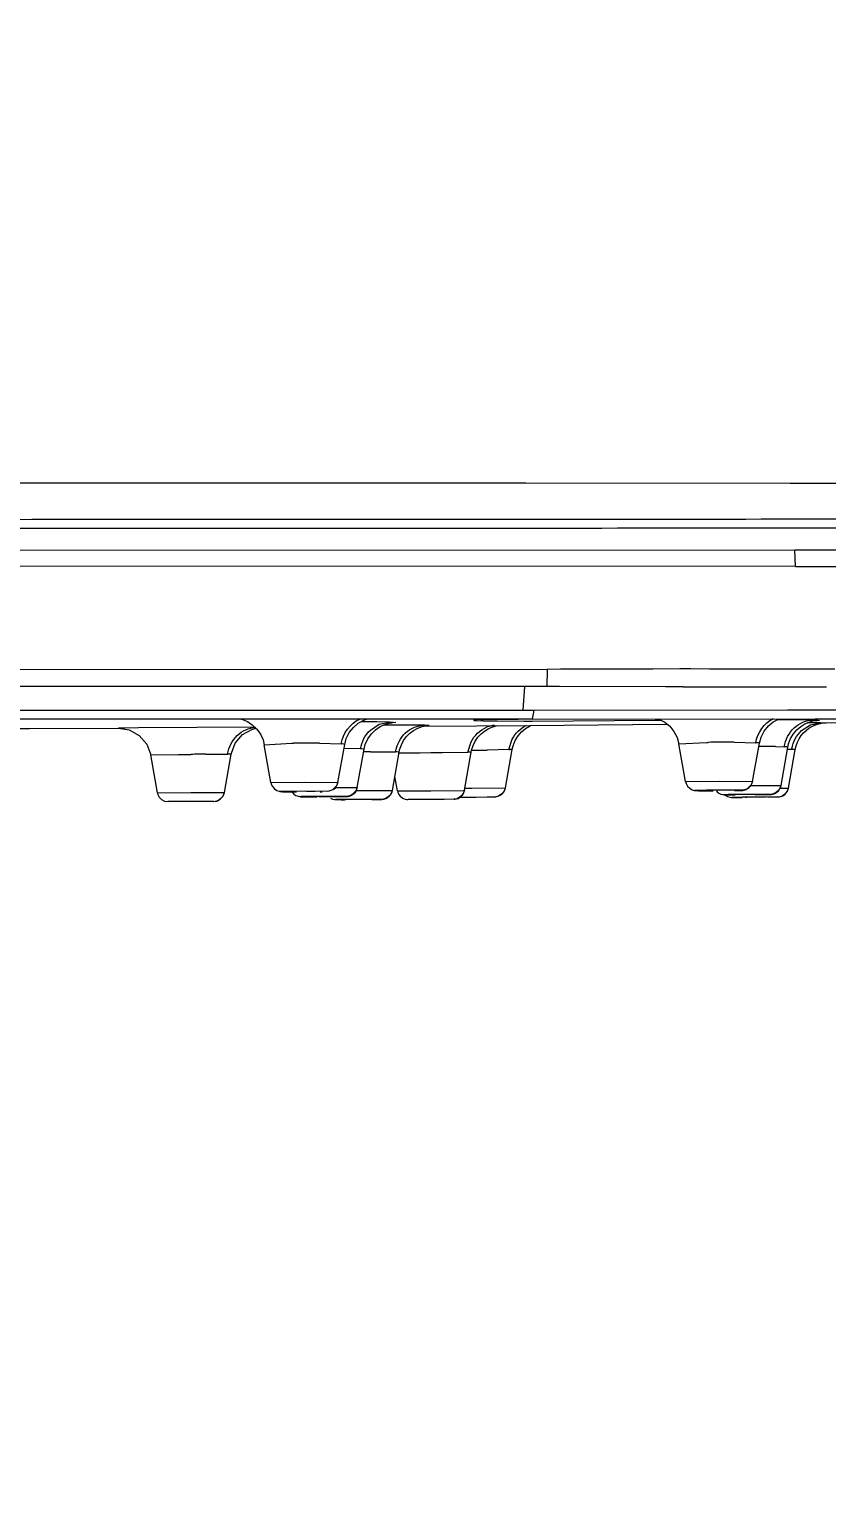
# Model space of a CAD drawing. Header units: millimetres. Extents: x 5438 to 6032, y -2661 to -1821.
# Drawn here: x 5629.54 to 5638.72, y -2103.02 to -2086.1 of the extents above; entities that cross this region are included whole.
import ezdxf

# ---------------------------------------------------------------- set-up
doc = ezdxf.new("R2010")
doc.units = ezdxf.units.MM
doc.header["$LTSCALE"] = 0.1
doc.layers.get('0').update_dxf_attribs({"lineweight": 15})
doc.layers.add('DIM', color=3, linetype='Continuous', lineweight=9)
doc.styles.get("Standard").update_dxf_attribs({"font": 'arial.ttf'})
doc.dimstyles.new('ISO-25', dxfattribs={"dimtxt": 2.5, "dimasz": 2.5, "dimexe": 1.25, "dimexo": 0.625, "dimtad": 1, "dimlfac": 5, "dimtxsty": 'Standard', "dimcen": 2.5, "dimadec": 0, "dimazin": 0, "dimtfac": 1, "dimtmove": 0, "dimatfit": 3, "dimfxl": 0, "dimarcsym": 0})

# ---------------------------------------------------------------- blocks, each defined once
blk = doc.blocks.new('*D113')
at = {"layer": 'Defpoints', "color": 0}
for p in [(5589.715, -2093.261), (5656.561, -2093.262), (5656.561, -2117.837)]:
    blk.add_point(p, dxfattribs=at)
at = {"layer": 'DIM', "color": 0, "lineweight": -2}
for p, q in [((5589.715, -2093.886), (5589.715, -2119.087)), ((5656.561, -2093.887), (5656.561, -2119.087)), ((5593.715, -2117.837), (5652.561, -2117.837))]:
    blk.add_line(p, q, dxfattribs=at)
at = {"layer": 'DIM', "color": 0}
for points in [[(5593.715, -2117.17), (5593.715, -2118.503), (5589.715, -2117.837)], [(5652.561, -2117.17), (5652.561, -2118.503), (5656.561, -2117.837)]]:
    blk.add_solid(points, dxfattribs=at)
at = {"layer": 'DIM', "color": 0, "insert": (5636.616, -2115.169), "char_height": 4, "attachment_point": 5}
blk.add_mtext('267.5', dxfattribs=at)
blk = doc.blocks.new('*D122')
at = {"layer": 'Defpoints', "color": 0}
for p in [(5623.138, -2068.044), (5711.58, -2580.443), (5737.212, -2580.443)]:
    blk.add_point(p, dxfattribs=at)
at = {"layer": 'DIM', "color": 0, "lineweight": -2}
for p, q in [((5623.763, -2068.044), (5738.462, -2068.044)), ((5737.212, -2072.044), (5737.212, -2576.443)), ((5712.205, -2580.443), (5738.462, -2580.443))]:
    blk.add_line(p, q, dxfattribs=at)
at = {"layer": 'DIM', "color": 0}
for points in [[(5736.545, -2072.044), (5737.879, -2072.044), (5737.212, -2068.044)], [(5736.545, -2576.443), (5737.879, -2576.443), (5737.212, -2580.443)]]:
    blk.add_solid(points, dxfattribs=at)
at = {"layer": 'DIM', "color": 0, "insert": (5733.965, -2324.243), "char_height": 4, "attachment_point": 5, "rotation": 90}
blk.add_mtext('(2280)', dxfattribs=at)

msp = doc.modelspace()

# ---------------------------------------------------------------- linework, layer by layer
at = {"color": 7, "linetype": 'Continuous'}
for p, q in [((5635.2595, -2091.3295), (5623.3504, -2091.3253)), ((5638.3014, -2091.3319), (5635.2596, -2091.3295)), ((5623.1384, -2092.105), (5638.3555, -2092.0947)), ((5638.3623, -2092.2867), (5638.3556, -2092.096)), ((5638.3623, -2092.2853), (5623.1378, -2092.2919)), ((5623.1378, -2093.478), (5635.5034, -2093.4716)), ((5635.5034, -2093.4722), (5635.4981, -2093.6682)), ((5635.6555, -2093.4714), (5635.5034, -2093.4722)), ((5636.7192, -2093.4685), (5636.5086, -2093.4687)), ((5637.0302, -2093.4683), (5636.7192, -2093.4685)), ((5637.0782, -2093.4683), (5637.0302, -2093.4683)), ((5637.1003, -2093.4683), (5637.0782, -2093.4683)), ((5637.1589, -2093.4683), (5637.1003, -2093.4683)), ((5637.3724, -2093.4684), (5637.1589, -2093.4683)), ((5638.2458, -2093.4691), (5637.3724, -2093.4684)), ((5638.3384, -2093.4692), (5638.2458, -2093.4691)), ((5638.4587, -2093.4693), (5638.3384, -2093.4692)), ((5638.4931, -2093.4693), (5638.4587, -2093.4693)), ((5638.5869, -2093.4694), (5638.4931, -2093.4693)), ((5638.686, -2093.4694), (5638.5869, -2093.4694)), ((5638.814, -2093.4695), (5638.686, -2093.4694)), ((5635.2476, -2093.6688), (5623.1378, -2093.6731)), ((5635.2293, -2093.9415), (5635.2476, -2093.6688)), ((5635.4981, -2093.6683), (5635.2476, -2093.6685)), ((5635.6456, -2093.6688), (5635.4981, -2093.6683)), ((5636.8662, -2093.672), (5635.6456, -2093.6688)), ((5637.0701, -2093.6724), (5636.8662, -2093.672)), ((5623.1378, -2093.946), (5635.2293, -2093.9418)), ((5635.3355, -2094.0449), (5623.1378, -2094.0492)), ((5631.9825, -2094.0469), (5631.9973, -2094.0507)), ((5631.9973, -2094.0507), (5632.0527, -2094.0743)), ((5632.0527, -2094.0743), (5632.1091, -2094.1107)), ((5633.3274, -2094.0936), (5633.3852, -2094.0606)), ((5633.3852, -2094.0606), (5633.4249, -2094.046)), ((5633.6889, -2094.0799), (5633.5444, -2094.0781)), ((5633.5716, -2094.1039), (5633.6889, -2094.0799)), ((5633.6864, -2094.0872), (5633.7607, -2094.0819)), ((5633.6889, -2094.0799), (5633.7351, -2094.0814)), ((5634.6976, -2094.0549), (5634.654, -2094.0587)), ((5634.654, -2094.0587), (5634.676, -2094.0611)), ((5634.6675, -2094.0612), (5634.7689, -2094.0646)), ((5634.8747, -2094.0493), (5634.6976, -2094.0549)), ((5634.7386, -2094.0533), (5634.8359, -2094.0503)), ((5634.7689, -2094.0646), (5635.2359, -2094.0681)), ((5634.8359, -2094.0503), (5634.9273, -2094.0482)), ((5634.9273, -2094.0482), (5635.0395, -2094.0461)), ((5635.0395, -2094.0461), (5635.1714, -2094.0441)), ((5635.2293, -2093.9412), (5635.3542, -2093.941)), ((5635.2359, -2094.0681), (5635.3308, -2094.0682)), ((5635.3308, -2094.0682), (5636.7452, -2094.0574)), ((5635.3357, -2094.0449), (5635.3542, -2093.9411)), ((5635.3357, -2094.0449), (5638.5874, -2094.0424)), ((5635.3542, -2093.9409), (5638.2718, -2093.9387)), ((5636.7789, -2094.0438), (5636.7985, -2094.0504)), ((5636.7985, -2094.0504), (5636.8579, -2094.0823)), ((5638.213, -2094.0549), (5638.1488, -2094.0551)), ((5638.2718, -2093.9387), (5641.4329, -2093.9352)), ((5638.6509, -2094.0866), (5638.5071, -2094.0875)), ((5638.5336, -2094.1107), (5638.6509, -2094.0866)), ((5638.6207, -2094.0569), (5638.5587, -2094.056)), ((5638.5626, -2094.0616), (5638.6373, -2094.0573)), ((5638.5874, -2094.0424), (5639.8347, -2094.0411)), ((5638.609, -2094.0601), (5638.6104, -2094.06)), ((5638.6509, -2094.0866), (5638.674, -2094.0865)), ((5638.674, -2094.0865), (5638.6966, -2094.0865)), ((5638.7011, -2094.0875), (5640.498, -2094.0692)), ((5630.6474, -2094.1478), (5630.5702, -2094.1483)), ((5630.5702, -2094.1483), (5630.5772, -2094.1483)), ((5630.5702, -2094.1483), (5630.6932, -2094.1685)), ((5630.5881, -2094.1482), (5630.6207, -2094.148)), ((5630.8017, -2094.1469), (5630.6474, -2094.1478)), ((5632.1417, -2094.1398), (5630.8017, -2094.1469)), ((5631.9979, -2094.2243), (5632.1114, -2094.1604)), ((5632.1114, -2094.1604), (5632.1471, -2094.1542)), ((5633.4688, -2094.1708), (5633.5716, -2094.1039)), ((5633.4798, -2094.2147), (5633.5278, -2094.1677)), ((5633.5278, -2094.1677), (5633.5806, -2094.1318)), ((5633.7281, -2094.1141), (5633.6215, -2094.1144)), ((5633.7409, -2094.1141), (5633.7281, -2094.1141)), ((5634.0933, -2094.1142), (5633.7409, -2094.1141)), ((5634.0814, -2094.1265), (5635.3038, -2094.1181)), ((5634.0933, -2094.1142), (5634.1392, -2094.1148)), ((5634.1433, -2094.1166), (5634.1455, -2094.1165)), ((5634.7068, -2094.2536), (5634.7426, -2094.215)), ((5635.168, -2094.2383), (5635.2082, -2094.1917)), ((5635.3038, -2094.1181), (5636.8851, -2094.1044)), ((5637.946, -2094.3226), (5637.9654, -2094.2529)), ((5638.4311, -2094.1776), (5638.5336, -2094.1107)), ((5632.247, -2094.3406), (5632.5656, -2094.3227)), ((5632.3238, -2094.7762), (5632.247, -2094.3406)), ((5632.5656, -2094.3227), (5632.5834, -2094.3224)), ((5632.8826, -2094.3215), (5633.132, -2094.329)), ((5633.0958, -2094.7745), (5633.1732, -2094.3358)), ((5633.1625, -2094.3322), (5633.1443, -2094.33)), ((5633.1729, -2094.3357), (5633.1625, -2094.3322)), ((5633.3549, -2094.3884), (5633.1688, -2094.3842)), ((5633.1729, -2094.3357), (5633.191, -2094.2695)), ((5633.3184, -2094.8327), (5633.3959, -2094.3931)), ((5633.3853, -2094.3905), (5633.3672, -2094.3891)), ((5633.3957, -2094.393), (5633.3853, -2094.3905)), ((5633.3957, -2094.3931), (5633.41, -2094.3375)), ((5633.4692, -2094.4219), (5633.7594, -2094.4227)), ((5633.7226, -2094.8658), (5633.8002, -2094.4254)), ((5633.7897, -2094.4239), (5633.7717, -2094.4231)), ((5633.8, -2094.4254), (5633.7897, -2094.4239)), ((5633.7991, -2094.4351), (5633.8938, -2094.4339)), ((5633.8, -2094.4254), (5633.8059, -2094.3978)), ((5633.8938, -2094.4339), (5634.0219, -2094.4322)), ((5634.0219, -2094.4322), (5634.0392, -2094.432)), ((5634.0392, -2094.432), (5634.1654, -2094.4303)), ((5634.1654, -2094.4303), (5634.2971, -2094.4285)), ((5634.2971, -2094.4285), (5634.5891, -2094.4245)), ((5634.5518, -2094.8652), (5634.6296, -2094.4239)), ((5634.5891, -2094.4245), (5634.6283, -2094.305)), ((5634.6013, -2094.4243), (5634.5891, -2094.4244)), ((5634.6192, -2094.4241), (5634.6013, -2094.4243)), ((5635.0617, -2094.3962), (5634.8114, -2094.4018)), ((5635.0242, -2094.8356), (5635.1021, -2094.3939)), ((5635.0617, -2094.3962), (5635.1008, -2094.2766)), ((5635.0917, -2094.3949), (5635.0739, -2094.3957)), ((5635.1018, -2094.3939), (5635.1113, -2094.3536)), ((5637.0201, -2094.3297), (5637.3386, -2094.3131)), ((5637.0967, -2094.7645), (5637.0201, -2094.3297)), ((5637.3386, -2094.3131), (5637.3562, -2094.3128)), ((5637.6556, -2094.3111), (5637.9052, -2094.3169)), ((5637.8688, -2094.7621), (5637.9463, -2094.3227)), ((5637.9356, -2094.3196), (5637.9175, -2094.3178)), ((5637.946, -2094.3226), (5637.9356, -2094.3196)), ((5638.1307, -2094.3623), (5638.2323, -2094.3644)), ((5638.1955, -2094.8089), (5638.2732, -2094.3681)), ((5638.2626, -2094.366), (5638.2446, -2094.3649)), ((5638.273, -2094.3681), (5638.2626, -2094.3661)), ((5638.273, -2094.3681), (5638.2822, -2094.3287)), ((5638.2807, -2094.8385), (5638.3587, -2094.3964)), ((5638.3482, -2094.3956), (5638.3302, -2094.3953)), ((5638.3584, -2094.3964), (5638.3482, -2094.3956)), ((5638.3584, -2094.3964), (5638.3687, -2094.3532)), ((5630.9404, -2094.458), (5631.2592, -2094.4525)), ((5631.017, -2094.8921), (5630.9404, -2094.458)), ((5631.2592, -2094.4525), (5631.2767, -2094.4523)), ((5631.2767, -2094.4523), (5631.4028, -2094.451)), ((5631.5763, -2094.4494), (5631.826, -2094.4482)), ((5631.7891, -2094.8893), (5631.8667, -2094.4492)), ((5631.8562, -2094.4486), (5631.8382, -2094.4483)), ((5631.8664, -2094.4491), (5631.8562, -2094.4486)), ((5631.8664, -2094.4491), (5631.8687, -2094.4373)), ((5633.7797, -2094.8692), (5633.7509, -2094.7055)), ((5637.0967, -2094.7645), (5637.4825, -2094.7612)), ((5637.4825, -2094.7612), (5637.8668, -2094.7618)), ((5637.8603, -2094.7901), (5637.8687, -2094.7621)), ((5631.017, -2094.8921), (5631.4028, -2094.8918)), ((5631.4028, -2094.8917), (5631.787, -2094.8894)), ((5632.3238, -2094.7762), (5632.7097, -2094.7725)), ((5632.4485, -2094.8798), (5632.4274, -2094.8781)), ((5632.4473, -2094.8795), (5632.4485, -2094.8798)), ((5632.4485, -2094.8798), (5632.4859, -2094.8815)), ((5632.5644, -2094.8755), (5632.4489, -2094.8789)), ((5632.4859, -2094.8815), (5632.5599, -2094.8825)), ((5632.5186, -2094.8822), (5632.6188, -2094.8829)), ((5632.9719, -2094.8774), (5632.5644, -2094.8755)), ((5632.5847, -2094.879), (5632.5851, -2094.8792)), ((5632.7097, -2094.8766), (5632.6016, -2094.878)), ((5632.6713, -2094.9387), (5632.658, -2094.938)), ((5632.6716, -2094.938), (5632.6701, -2094.9384)), ((5632.6701, -2094.9384), (5632.6713, -2094.9386)), ((5632.6713, -2094.9386), (5632.7089, -2094.9397)), ((5632.711, -2094.9366), (5632.6716, -2094.938)), ((5632.7097, -2094.7725), (5633.0939, -2094.7742)), ((5632.8343, -2094.8781), (5632.7332, -2094.877)), ((5632.7427, -2094.94), (5632.8559, -2094.9402)), ((5632.8072, -2094.9378), (5632.8076, -2094.9379)), ((5632.9322, -2094.9358), (5632.824, -2094.937)), ((5632.824, -2094.937), (5632.8395, -2094.9373)), ((5632.8347, -2094.8783), (5632.8343, -2094.8781)), ((5632.8791, -2094.9402), (5633.1943, -2094.9363)), ((5633.1946, -2094.9357), (5632.8839, -2094.9346)), ((5632.8898, -2094.8812), (5632.9149, -2094.8807)), ((5633.0567, -2094.9365), (5632.9556, -2094.9361)), ((5633.0572, -2094.9366), (5633.0567, -2094.9365)), ((5633.0692, -2094.8322), (5633.0977, -2094.8322)), ((5633.0876, -2094.802), (5633.0958, -2094.7745)), ((5633.0977, -2094.8322), (5633.1912, -2094.8321)), ((5633.1144, -2094.9384), (5633.1354, -2094.9381)), ((5633.1354, -2094.9381), (5633.1691, -2094.9374)), ((5633.1912, -2094.8321), (5633.3165, -2094.8325)), ((5633.3055, -2094.8671), (5633.3184, -2094.8671)), ((5633.3112, -2094.8577), (5633.3184, -2094.8327)), ((5633.3184, -2094.8671), (5633.3363, -2094.867)), ((5633.3363, -2094.867), (5633.4752, -2094.8665)), ((5633.4752, -2094.8665), (5633.7206, -2094.8658)), ((5633.7798, -2094.8692), (5633.8092, -2094.8699)), ((5633.796, -2094.9123), (5633.8117, -2094.933)), ((5633.8092, -2094.8699), (5634.1654, -2094.8693)), ((5634.1654, -2094.8693), (5634.5497, -2094.8655)), ((5634.6378, -2094.841), (5635.022, -2094.8359)), ((5634.6826, -2094.9429), (5634.8135, -2094.9413)), ((5637.204, -2094.8669), (5637.2036, -2094.8669)), ((5637.2216, -2094.8681), (5637.204, -2094.8669)), ((5637.222, -2094.8673), (5637.2204, -2094.8678)), ((5637.2204, -2094.8678), (5637.2216, -2094.868)), ((5637.2216, -2094.868), (5637.2591, -2094.8694)), ((5637.3373, -2094.8642), (5637.222, -2094.8673)), ((5637.2591, -2094.8694), (5637.3332, -2094.8701)), ((5637.3117, -2094.8701), (5637.4127, -2094.8703)), ((5637.745, -2094.865), (5637.3373, -2094.8642)), ((5637.3575, -2094.8671), (5637.358, -2094.8673)), ((5637.4825, -2094.8649), (5637.3745, -2094.8663)), ((5637.6071, -2094.8659), (5637.506, -2094.8652)), ((5637.5255, -2094.9141), (5637.538, -2094.9157)), ((5637.5375, -2094.9156), (5637.557, -2094.9164)), ((5637.538, -2094.9157), (5637.5375, -2094.9156)), ((5637.5487, -2094.916), (5637.538, -2094.9157)), ((5637.549, -2094.9155), (5637.5475, -2094.9158)), ((5637.5475, -2094.9158), (5637.5487, -2094.916)), ((5637.5487, -2094.916), (5637.5863, -2094.9167)), ((5637.5883, -2094.9143), (5637.549, -2094.9155)), ((5637.557, -2094.9164), (5637.6159, -2094.9169)), ((5637.6075, -2094.866), (5637.6071, -2094.8659)), ((5637.6159, -2094.9169), (5637.6663, -2094.9169)), ((5637.6607, -2094.8684), (5637.7044, -2094.8675)), ((5638.072, -2094.912), (5637.664, -2094.9131)), ((5637.6842, -2094.9149), (5637.6847, -2094.915)), ((5637.8092, -2094.913), (5637.7159, -2094.9142)), ((5637.9337, -2094.9131), (5637.8325, -2094.9131)), ((5637.8491, -2094.8094), (5637.9481, -2094.809)), ((5637.899, -2094.9155), (5638.0186, -2094.914)), ((5637.9342, -2094.9132), (5637.9337, -2094.9131)), ((5637.9481, -2094.809), (5638.1935, -2094.8089)), ((5638.0186, -2094.914), (5638.0487, -2094.9134)), ((5638.1868, -2094.8375), (5638.1954, -2094.8089)), ((5638.1901, -2094.8395), (5638.2387, -2094.8391)), ((5638.2387, -2094.8391), (5638.2787, -2094.8386)), ((5638.2772, -2094.8529), (5638.2806, -2094.8385)), ((5631.6667, -2094.9925), (5631.1407, -2094.9954)), ((5631.1407, -2094.9954), (5631.1421, -2094.9954)), ((5633.0757, -2094.9723), (5633.0695, -2094.9722)), ((5633.0759, -2094.972), (5633.0745, -2094.9722)), ((5633.0745, -2094.9722), (5633.0757, -2094.9723)), ((5633.0757, -2094.9723), (5633.1134, -2094.9726)), ((5633.5989, -2094.9689), (5633.0759, -2094.972)), ((5633.2113, -2094.9713), (5633.2118, -2094.9714)), ((5633.3363, -2094.9699), (5633.2282, -2094.9709)), ((5633.4608, -2094.9698), (5633.3596, -2094.97)), ((5633.4613, -2094.9699), (5633.4608, -2094.9698)), ((5633.4845, -2094.9709), (5633.5987, -2094.9692)), ((5634.0196, -2094.9724), (5633.9052, -2094.9726)), ((5634.1165, -2094.9718), (5634.0196, -2094.9724)), ((5634.2203, -2094.9711), (5634.1165, -2094.9718)), ((5634.3163, -2094.9702), (5634.2203, -2094.9711)), ((5634.4283, -2094.9686), (5634.3163, -2094.9702)), ((5634.5021, -2094.944), (5634.5853, -2094.9436)), ((5634.5853, -2094.9436), (5634.6826, -2094.9429)), ((5637.6113, -2094.9449), (5637.6237, -2094.9463)), ((5637.6237, -2094.9463), (5637.63, -2094.9466)), ((5637.63, -2094.9466), (5637.6321, -2094.9466)), ((5637.6342, -2094.9466), (5637.6321, -2094.9466)), ((5637.6344, -2094.9465), (5637.633, -2094.9466)), ((5637.6342, -2094.9466), (5637.6721, -2094.9464)), ((5637.6735, -2094.9459), (5637.6344, -2094.9465)), ((5637.6721, -2094.9464), (5637.7465, -2094.9459)), ((5637.749, -2094.9451), (5637.6735, -2094.9459)), ((5637.8461, -2094.9442), (5637.749, -2094.9451)), ((5637.7693, -2094.9453), (5637.7698, -2094.9453)), ((5637.8943, -2094.944), (5637.786, -2094.9451)), ((5637.786, -2094.9451), (5637.8015, -2094.945)), ((5637.9348, -2094.9434), (5637.8461, -2094.9442)), ((5637.937, -2094.9436), (5637.9175, -2094.9438)), ((5637.9499, -2094.9432), (5637.9348, -2094.9434)), ((5638.0187, -2094.9431), (5637.937, -2094.9436)), ((5638.1574, -2094.9418), (5637.9499, -2094.9432)), ((5638.0193, -2094.9431), (5638.0187, -2094.9431)), ((5638.0433, -2094.9432), (5638.1572, -2094.9419)), ((5638.1572, -2094.9419), (5638.1586, -2094.9418))]:
    msp.add_line(p, q, dxfattribs=at)
for points in [[(5633.191, -2094.2695), (5633.2259, -2094.1996), (5633.2727, -2094.1403), (5633.3274, -2094.0936)], [(5633.5806, -2094.1318), (5633.635, -2094.1065), (5633.6851, -2094.092), (5633.7173, -2094.0866), (5633.7269, -2094.0857)], [(5636.8579, -2094.0823), (5636.9143, -2094.1279), (5636.9633, -2094.1873), (5637.0004, -2094.2585), (5637.0204, -2094.3296)], [(5637.9654, -2094.2529), (5638.0014, -2094.1826), (5638.0494, -2094.1234), (5638.1053, -2094.0772)], [(5638.1053, -2094.0772), (5638.1648, -2094.0444), (5638.1697, -2094.0427)], [(5638.4691, -2094.1007), (5638.5176, -2094.0796), (5638.5626, -2094.0669), (5638.5954, -2094.0614), (5638.609, -2094.0601)], [(5638.4856, -2094.1751), (5638.5173, -2094.1511), (5638.5502, -2094.1312), (5638.5834, -2094.1154), (5638.6164, -2094.1034), (5638.6485, -2094.095), (5638.6785, -2094.0898), (5638.7018, -2094.0874), (5638.7129, -2094.0868), (5638.7145, -2094.0868)], [(5628.9658, -2094.155), (5629.5465, -2094.153), (5630.5881, -2094.1482)], [(5630.6932, -2094.1685), (5630.8084, -2094.2326), (5630.8942, -2094.3323), (5630.9408, -2094.4579)], [(5631.8687, -2094.4373), (5631.9132, -2094.323), (5631.9979, -2094.2243)], [(5632.1091, -2094.1107), (5632.1606, -2094.1594), (5632.2026, -2094.218), (5632.2332, -2094.2855), (5632.2473, -2094.3405)], [(5633.41, -2094.3375), (5633.4396, -2094.2716), (5633.4798, -2094.2147)], [(5633.8059, -2094.3978), (5633.8251, -2094.3416), (5633.8518, -2094.291), (5633.8849, -2094.2462), (5633.923, -2094.2077), (5633.9646, -2094.1763), (5634.0082, -2094.1519), (5634.0523, -2094.1342), (5634.0934, -2094.1233), (5634.1266, -2094.1181), (5634.1433, -2094.1166)], [(5634.6514, -2094.3475), (5634.676, -2094.2979), (5634.7068, -2094.2536)], [(5634.7426, -2094.215), (5634.7818, -2094.1831), (5634.8232, -2094.1577), (5634.8652, -2094.1386)], [(5634.8652, -2094.1386), (5634.9063, -2094.1256), (5634.9311, -2094.1206)], [(5635.1113, -2094.3536), (5635.1352, -2094.2924), (5635.168, -2094.2383)], [(5635.2082, -2094.1917), (5635.2535, -2094.1537), (5635.3017, -2094.1246), (5635.3175, -2094.1179)], [(5638.2822, -2094.3287), (5638.3055, -2094.2682), (5638.3377, -2094.2145), (5638.3771, -2094.1681)], [(5638.3687, -2094.3532), (5638.3843, -2094.3108), (5638.4043, -2094.2716), (5638.4283, -2094.2358)], [(5638.3771, -2094.1681), (5638.4216, -2094.13), (5638.4691, -2094.1007)], [(5638.4283, -2094.2358), (5638.4556, -2094.2034), (5638.4856, -2094.1751)], [(5634.6294, -2094.4239), (5634.6339, -2094.4021), (5634.6514, -2094.3475)], [(5637.0968, -2094.7645), (5637.1033, -2094.7878), (5637.12, -2094.8179), (5637.144, -2094.8421), (5637.1715, -2094.858), (5637.1965, -2094.8657), (5637.204, -2094.8669)], [(5631.017, -2094.8921), (5631.0225, -2094.9126), (5631.0384, -2094.9431), (5631.0641, -2094.9696), (5631.0989, -2094.9884), (5631.1407, -2094.9954)], [(5631.6666, -2094.9926), (5631.7073, -2094.9855), (5631.7417, -2094.967), (5631.7673, -2094.9406), (5631.7835, -2094.91), (5631.789, -2094.8893)], [(5632.3238, -2094.7762), (5632.328, -2094.7928), (5632.3422, -2094.8226), (5632.3652, -2094.8491), (5632.3931, -2094.8673), (5632.4193, -2094.8765), (5632.4274, -2094.8781)], [(5632.4273, -2094.8781), (5632.4332, -2094.879), (5632.446, -2094.8802), (5632.4584, -2094.8808), (5632.4741, -2094.8813), (5632.4942, -2094.8818), (5632.5186, -2094.8822)], [(5632.4489, -2094.8789), (5632.4475, -2094.8792), (5632.4473, -2094.8795)], [(5632.5658, -2094.8826), (5632.5669, -2094.8848), (5632.5878, -2094.908), (5632.6121, -2094.9244), (5632.6366, -2094.934), (5632.6558, -2094.9378), (5632.658, -2094.938)], [(5632.6572, -2094.9379), (5632.6616, -2094.9383), (5632.6705, -2094.9389), (5632.6796, -2094.9392), (5632.6909, -2094.9394), (5632.7051, -2094.9397), (5632.7427, -2094.94)], [(5632.9715, -2094.8783), (5632.9729, -2094.878), (5632.9731, -2094.8777), (5632.9719, -2094.8774)], [(5633.0446, -2094.8551), (5633.0695, -2094.8318), (5633.0876, -2094.802)], [(5633.1691, -2094.9374), (5633.1816, -2094.937), (5633.1913, -2094.9367), (5633.1995, -2094.9362), (5633.2098, -2094.9353), (5633.2294, -2094.9313), (5633.2525, -2094.9221), (5633.2755, -2094.9069)], [(5633.1943, -2094.9363), (5633.1957, -2094.9361), (5633.1958, -2094.9359), (5633.1946, -2094.9357)], [(5633.2755, -2094.9069), (5633.2959, -2094.8851), (5633.3112, -2094.8577)], [(5633.6039, -2094.9691), (5633.6083, -2094.9688), (5633.6242, -2094.9666), (5633.6458, -2094.9602), (5633.6671, -2094.9492), (5633.6868, -2094.9334), (5633.7039, -2094.9128), (5633.7166, -2094.8876), (5633.7225, -2094.8658)], [(5633.7798, -2094.8692), (5633.7844, -2094.8874), (5633.796, -2094.9123)], [(5633.8117, -2094.933), (5633.8299, -2094.949), (5633.8497, -2094.9606), (5633.8697, -2094.9681), (5633.8881, -2094.9716), (5633.8985, -2094.9725), (5633.9014, -2094.9726)], [(5634.4326, -2094.9686), (5634.4337, -2094.9685), (5634.4422, -2094.9678), (5634.4588, -2094.9649), (5634.4777, -2094.9585), (5634.4958, -2094.949), (5634.5126, -2094.9361), (5634.5275, -2094.92), (5634.5398, -2094.9008), (5634.5486, -2094.8788), (5634.5518, -2094.8652)], [(5634.8135, -2094.9413), (5634.8394, -2094.9409), (5634.8773, -2094.9401)], [(5634.8773, -2094.9401), (5634.89, -2094.9397), (5634.8995, -2094.9393), (5634.9076, -2094.9389), (5634.9111, -2094.9386)], [(5634.9113, -2094.9386), (5634.919, -2094.9376), (5634.9402, -2094.9326), (5634.9627, -2094.9226), (5634.9844, -2094.907), (5635.0036, -2094.8853), (5635.018, -2094.858), (5635.0241, -2094.8356)], [(5637.2036, -2094.8669), (5637.2094, -2094.8676), (5637.2206, -2094.8684), (5637.2317, -2094.8688), (5637.2459, -2094.8692), (5637.2639, -2094.8696), (5637.3117, -2094.8701)], [(5637.4512, -2094.8702), (5637.4597, -2094.8807), (5637.4813, -2094.8974), (5637.5043, -2094.9085), (5637.5255, -2094.9141)], [(5637.5503, -2094.9162), (5637.5511, -2094.9171), (5637.5659, -2094.9278), (5637.5812, -2094.9359), (5637.5966, -2094.9415), (5637.6113, -2094.9449)], [(5637.7044, -2094.8675), (5637.7213, -2094.8671), (5637.7347, -2094.8666), (5637.7452, -2094.8661), (5637.7549, -2094.8653), (5637.7707, -2094.863), (5637.7949, -2094.8553), (5637.8199, -2094.841)], [(5637.7446, -2094.8658), (5637.746, -2094.8655), (5637.7462, -2094.8653), (5637.745, -2094.865)], [(5637.8199, -2094.841), (5637.8428, -2094.819), (5637.8603, -2094.7901)], [(5638.0487, -2094.9134), (5638.0598, -2094.9131), (5638.0684, -2094.9128), (5638.0755, -2094.9125), (5638.0839, -2094.9118), (5638.1016, -2094.9088), (5638.1252, -2094.9005), (5638.1489, -2094.8861)], [(5638.0717, -2094.9125), (5638.0731, -2094.9123), (5638.0732, -2094.9122), (5638.072, -2094.912)], [(5638.1489, -2094.8861), (5638.1699, -2094.8654), (5638.1868, -2094.8375)], [(5638.1589, -2094.9419), (5638.1609, -2094.9418), (5638.1661, -2094.9416), (5638.1772, -2094.9403), (5638.1898, -2094.9376), (5638.203, -2094.9333), (5638.2165, -2094.9271), (5638.2294, -2094.9191), (5638.2416, -2094.9094), (5638.2527, -2094.8979), (5638.2626, -2094.8846), (5638.2709, -2094.8696), (5638.2772, -2094.8529)], [(5633.0109, -2094.9553), (5633.0335, -2094.9656), (5633.0547, -2094.9707), (5633.0675, -2094.9721), (5633.0695, -2094.9722)], [(5633.5987, -2094.9692), (5633.6001, -2094.9691), (5633.6001, -2094.969), (5633.5989, -2094.9689)]]:
    msp.add_lwpolyline(points, dxfattribs=at)
for centre, radius, start, end in [((5637.6195, -4654.1096), 2562.7779, 89.8036205, 89.9847535), ((5637.6647, 815.1681), 2907.2639, 270.0136169, 270.1839475), ((5637.7009, 560.7747), 2653.0615, 270.0142835, 270.1672081), ((5636.8486, -2337.0787), 243.6102, 90.079977, 90.280627), ((5637.8739, -1564.0011), 529.6719, 269.913046, 270.091535), ((5633.2844, -2129.1713), 35.0941, 89.5755, 89.88002), ((5634.6655, -2093.7925), 0.2687, 270.44536, 276.7256), ((5635.5229, -2123.0705), 29.0284, 90.82164, 91.27961), ((5636.255, -2065.7922), 28.2695, 270.99356, 271.13203), ((5638.2974, -2141.1718), 47.1169, 89.84913, 90.10253), ((5638.3925, -2110.2549), 16.1999, 89.38768, 89.89783), ((5634.9259, -2094.4336), 0.3177, 95.41472, 112.33074), ((5632.7801, -2107.5513), 13.2303, 90.30489, 90.85183), ((5632.7716, -2106.4124), 12.0914, 89.47414, 90.29359), ((5633.0804, -2095.0292), 0.7021, 84.77289, 85.7828), ((5633.3075, -2095.3402), 0.953, 86.407, 87.14792), ((5633.6564, -2123.0141), 28.5928, 90.37506, 90.53126), ((5633.7201, -2095.9332), 1.511, 88.04188, 88.5076), ((5633.6517, -2026.5926), 67.8191, 270.833127, 270.979852), ((5634.9707, -2091.6503), 2.7474, 271.89661, 272.15138), ((5637.6003, -2109.6601), 15.3493, 90.43966, 90.9113), ((5637.5856, -2107.9623), 13.6514, 89.70628, 90.43274), ((5637.8559, -2095.1307), 0.8153, 85.66899, 86.53702), ((5638.0256, -2111.2763), 16.9145, 90.14594, 90.28643), ((5638.0211, -2106.3344), 11.9726, 89.47542, 90.1844), ((5638.1908, -2095.5115), 1.1478, 87.31026, 87.92444), ((5638.3009, -2099.9793), 5.5841, 89.82469, 90.26231), ((5638.7139, -2094.4598), 0.4012, 169.06609, 170.72147), ((5638.3024, -2096.9079), 2.5128, 89.36563, 89.64517), ((5632.1305, -2163.5624), 69.1152, 90.45938, 90.603263), ((5631.8037, -2097.9743), 3.5261, 89.43911, 89.63819), ((5632.7937, -2087.9666), 6.9736, 269.30299, 269.91232), ((5632.8637, -2102.3016), 7.3665, 90.59798, 91.18745), ((5633.0058, -2113.9296), 18.9954, 90.36756, 90.66061), ((5634.4052, -2052.6856), 42.1561, 270.19685, 270.31606), ((5637.6427, -2086.011), 8.9059, 269.63747, 270.11494), ((5637.7707, -2104.2742), 9.3617, 90.65313, 91.11662), ((5638.1562, -2094.8182), 0.1236, 270.53901, 297.59541), ((5631.6646, -2094.869), 0.1236, 270.32201, 298.99333), ((5633.1469, -2080.7658), 14.2069, 269.86509, 270.16471)]:
    msp.add_arc(centre, radius, start, end, dxfattribs=at)
for points, knots in [([(5656.1658, -2091.6658), (5655.9264, -2091.6984), (5655.1501, -2091.7266), (5653.3476, -2091.7843), (5650.1726, -2091.8136), (5645.6518, -2091.8391), (5640.2365, -2091.8456), (5632.5713, -2091.852), (5626.7871, -2091.8537), (5622.9263, -2091.8538)], [0, 0, 0, 0, 0.021798, 0.0699556, 0.1628825, 0.308237, 0.4780019, 0.6515748, 1, 1, 1, 1]), ([(5622.9266, -2091.7467), (5626.7592, -2091.7467), (5634.3694, -2091.7428), (5643.5842, -2091.7396), (5649.9884, -2091.7098), (5653.1448, -2091.6742), (5654.9342, -2091.6268), (5655.7021, -2091.5877), (5655.9392, -2091.5604)], [0, 0, 0, 0, 0.3482528, 0.6915141, 0.8373035, 0.9302051, 0.9783096, 1, 1, 1, 1]), ([(5638.5071, -2094.0875), (5638.506, -2094.0875), (5638.5038, -2094.0875), (5638.5015, -2094.0875), (5638.5004, -2094.0875)], [0, 0, 0, 0, 0.4984156, 1, 1, 1, 1]), ([(5631.826, -2094.4482), (5631.839, -2094.3688), (5631.9123, -2094.2159), (5632.0696, -2094.1441), (5632.1461, -2094.1401)], [0, 0, 0, 0, 0.5125529, 1, 1, 1, 1]), ([(5637.8668, -2094.7618), (5637.8673, -2094.7619), (5637.8677, -2094.762), (5637.8687, -2094.7619), (5637.8687, -2094.7621)], [0, 0, 0, 0, 0.751272, 1, 1, 1, 1]), ([(5631.787, -2094.8894), (5631.7875, -2094.8894), (5631.788, -2094.8892), (5631.789, -2094.8894), (5631.789, -2094.8893)], [0, 0, 0, 0, 0.7476995, 1, 1, 1, 1]), ([(5633.0939, -2094.7742), (5633.0944, -2094.7742), (5633.0948, -2094.7744), (5633.0958, -2094.7743), (5633.0958, -2094.7745)], [0, 0, 0, 0, 0.749131, 1, 1, 1, 1]), ([(5633.3165, -2094.8325), (5633.3169, -2094.8325), (5633.3173, -2094.8327), (5633.3184, -2094.8325), (5633.3184, -2094.8327)], [0, 0, 0, 0, 0.752414, 1, 1, 1, 1]), ([(5634.5518, -2094.8652), (5634.5517, -2094.8654), (5634.5507, -2094.8652), (5634.5502, -2094.8654), (5634.5497, -2094.8655)], [0, 0, 0, 0, 0.257025, 1, 1, 1, 1]), ([(5635.0241, -2094.8356), (5635.0241, -2094.8358), (5635.0231, -2094.8357), (5635.0226, -2094.8359), (5635.0221, -2094.8359)], [0, 0, 0, 0, 0.2646653, 1, 1, 1, 1]), ([(5638.1935, -2094.8088), (5638.194, -2094.8088), (5638.1944, -2094.809), (5638.1955, -2094.8088), (5638.1954, -2094.8089)], [0, 0, 0, 0, 0.7526215, 1, 1, 1, 1]), ([(5638.2787, -2094.8386), (5638.2792, -2094.8386), (5638.2796, -2094.8384), (5638.2806, -2094.8387), (5638.2806, -2094.8385)], [0, 0, 0, 0, 0.7493265, 1, 1, 1, 1])]:
    msp.add_open_spline(points, degree=3, knots=knots, dxfattribs=at)
for points in [[(5633.132, -2094.329), (5633.1518, -2094.2122), (5633.2376, -2094.0919), (5633.3467, -2094.0456)], [(5637.9052, -2094.3169), (5637.9241, -2094.2047), (5638.0027, -2094.0896), (5638.1052, -2094.0401)], [(5638.3459, -2094.1469), (5638.4035, -2094.0924), (5638.4864, -2094.0568), (5638.5657, -2094.0559)], [(5633.3549, -2094.3884), (5633.3684, -2094.3076), (5633.4093, -2094.227), (5633.4688, -2094.1708)], [(5633.7594, -2094.4227), (5633.7728, -2094.3419), (5633.8135, -2094.2612), (5633.873, -2094.205)], [(5633.873, -2094.205), (5633.9307, -2094.1504), (5634.0139, -2094.1149), (5634.0933, -2094.1142)], [(5634.6283, -2094.305), (5634.6655, -2094.2334), (5634.7306, -2094.1704), (5634.8052, -2094.1397)], [(5635.1008, -2094.2766), (5635.1361, -2094.2085), (5635.1963, -2094.1482), (5635.266, -2094.1163)], [(5638.2323, -2094.3644), (5638.2457, -2094.2837), (5638.2864, -2094.2031), (5638.3459, -2094.1469)], [(5638.32, -2094.3837), (5638.3348, -2094.3071), (5638.3744, -2094.2312), (5638.4311, -2094.1776)], [(5634.6294, -2094.4239), (5634.626, -2094.4239), (5634.6226, -2094.424), (5634.6192, -2094.424)], [(5635.1018, -2094.3939), (5635.1001, -2094.3941), (5635.0968, -2094.3944), (5635.0934, -2094.3947), (5635.0917, -2094.3949)], [(5637.8668, -2094.7618), (5637.8576, -2094.8143), (5637.7982, -2094.8647), (5637.745, -2094.8651)], [(5631.787, -2094.8894), (5631.7808, -2094.9248), (5631.7559, -2094.9597), (5631.7245, -2094.9771)], [(5633.0939, -2094.7742), (5633.0846, -2094.8266), (5633.0252, -2094.8771), (5632.9719, -2094.8774)], [(5633.3165, -2094.8325), (5633.3072, -2094.8849), (5633.2479, -2094.9354), (5633.1946, -2094.9357)], [(5633.7206, -2094.8658), (5633.7113, -2094.9181), (5633.6521, -2094.9686), (5633.5989, -2094.969)], [(5633.7206, -2094.8657), (5633.7212, -2094.8658), (5633.7219, -2094.8658), (5633.7225, -2094.8658)], [(5634.5497, -2094.8655), (5634.5407, -2094.9167), (5634.4845, -2094.9663), (5634.4326, -2094.9686)], [(5635.0221, -2094.8359), (5635.0134, -2094.8855), (5634.9614, -2094.9338), (5634.9113, -2094.9386)], [(5638.1935, -2094.8088), (5638.1843, -2094.8612), (5638.1251, -2094.9116), (5638.072, -2094.912)], [(5638.2787, -2094.8386), (5638.2723, -2094.8749), (5638.2461, -2094.9107), (5638.2135, -2094.9278)]]:
    msp.add_open_spline(points, degree=3, dxfattribs=at)

# ---------------------------------------------------------------- dimensions: what is measured, and where the dimension line sits
at = {"layer": 'DIM'}
dim = msp.add_linear_dim(base=(5737.2119, -2580.4433), p1=(5623.1378, -2068.0436), p2=(5711.5796, -2580.4433), angle=90, text='(2280)', dimstyle='ISO-25', override={"dimtxt": 4, "dimasz": 4, "dimlfac": 4, "dimadec": 1, "dimfxl": 1.25}, dxfattribs=at)
dim.commit()
dim.dimension.update_dxf_attribs({"geometry": '*D122', "text_midpoint": (5733.9648, -2324.2434)})
dim = msp.add_linear_dim(base=(5656.561, -2117.8368), p1=(5589.7146, -2093.2612), p2=(5656.561, -2093.262), text='267.5', dimstyle='ISO-25', override={"dimtxt": 4, "dimasz": 4, "dimlfac": 4, "dimadec": 1, "dimfxl": 1.25}, dxfattribs=at)
dim.commit()
dim.dimension.update_dxf_attribs({"geometry": '*D113', "text_midpoint": (5636.6157, -2117.8368), "dimtype": 160})

doc.saveas('drawing.dxf')
